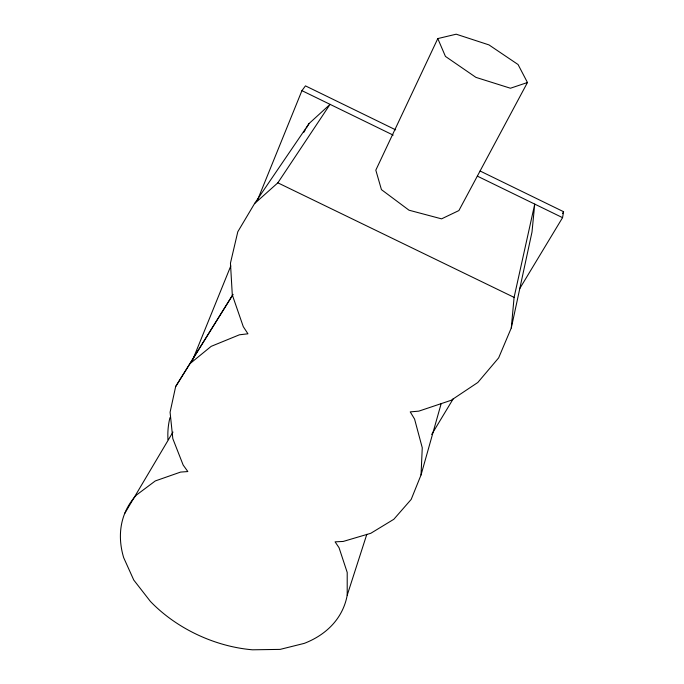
<?xml version="1.0" encoding="UTF-8"?>
<svg xmlns="http://www.w3.org/2000/svg" width="684" height="684" viewBox="0 0 684 684"><rect width="100%" height="100%" fill="white"/><g stroke="black" fill="none" stroke-linecap="round" stroke-linejoin="round"><path stroke-width="1.03" d="M233.022 294.342L175.66 386.554L170.085 412.221L172.821 438.666L183.158 465.043L187.835 471.55L180.602 472.08L155.294 480.938L136.603 494.917A119.119 83.251 24.1 0 0 123.676 557.665L133.765 580.049L150.386 601.407A119.119 83.251 24.1 0 0 252.49 649.8L280.107 649.39L304.243 643.379A119.119 83.251 24.1 0 0 347.207 595.217L347.207 572.431L339.042 547.704L335.083 541.839L343.188 541.454L370.796 533.289L393.822 519.284L411.187 499.414L421.036 474.961L441.171 403.62M421.036 474.961L422.259 447.764L414.564 419.036L410.229 411.888L418.805 411.144L451.081 400.32L477.817 382.484L498.653 357.869L511.29 327.952L531.998 232.03L534.734 204.097L514.094 297.386L511.29 327.952M519.481 289.024L562.556 217.657L563.582 211.707L480.1 171.009M347.207 595.217L366.821 534.307M192.221 360.998L230.799 265.931M257.321 200.574L301.935 90.647L305.466 85.876L395.66 129.849M437.794 38.578L375.815 170.162L381.441 189.639L409.006 210.202L441.556 218.854L458.887 210.569L527.458 82.516L518.07 64.535L488.957 44.896L456.202 34.2L437.794 38.578L445.438 56.404L475.936 77.377L510.435 88.236L527.458 82.516M124.71 513.47L172.975 432.049M254.533 203.627L277.849 182.825L330.064 104.353L309.065 123.539L254.533 203.627L237.793 231.773L230.457 263.109L232.295 294.889L243.282 326.67L247.941 333.801L239.434 334.792L211.176 346.352L189.639 363.931M303.73 132.448L305.329 129.772M306.398 127.993L309.065 123.539M562.479 213.536L563.582 211.707M431.681 434.502L453.218 398.823M175.66 386.554L232.791 294.889M277.849 182.825L514.094 297.386M301.935 90.647L393.18 135.116M477.346 176.13L562.556 217.657M167.973 439.726A118.264 89.561 24.2 0 1 169.957 417.642"/></g></svg>
